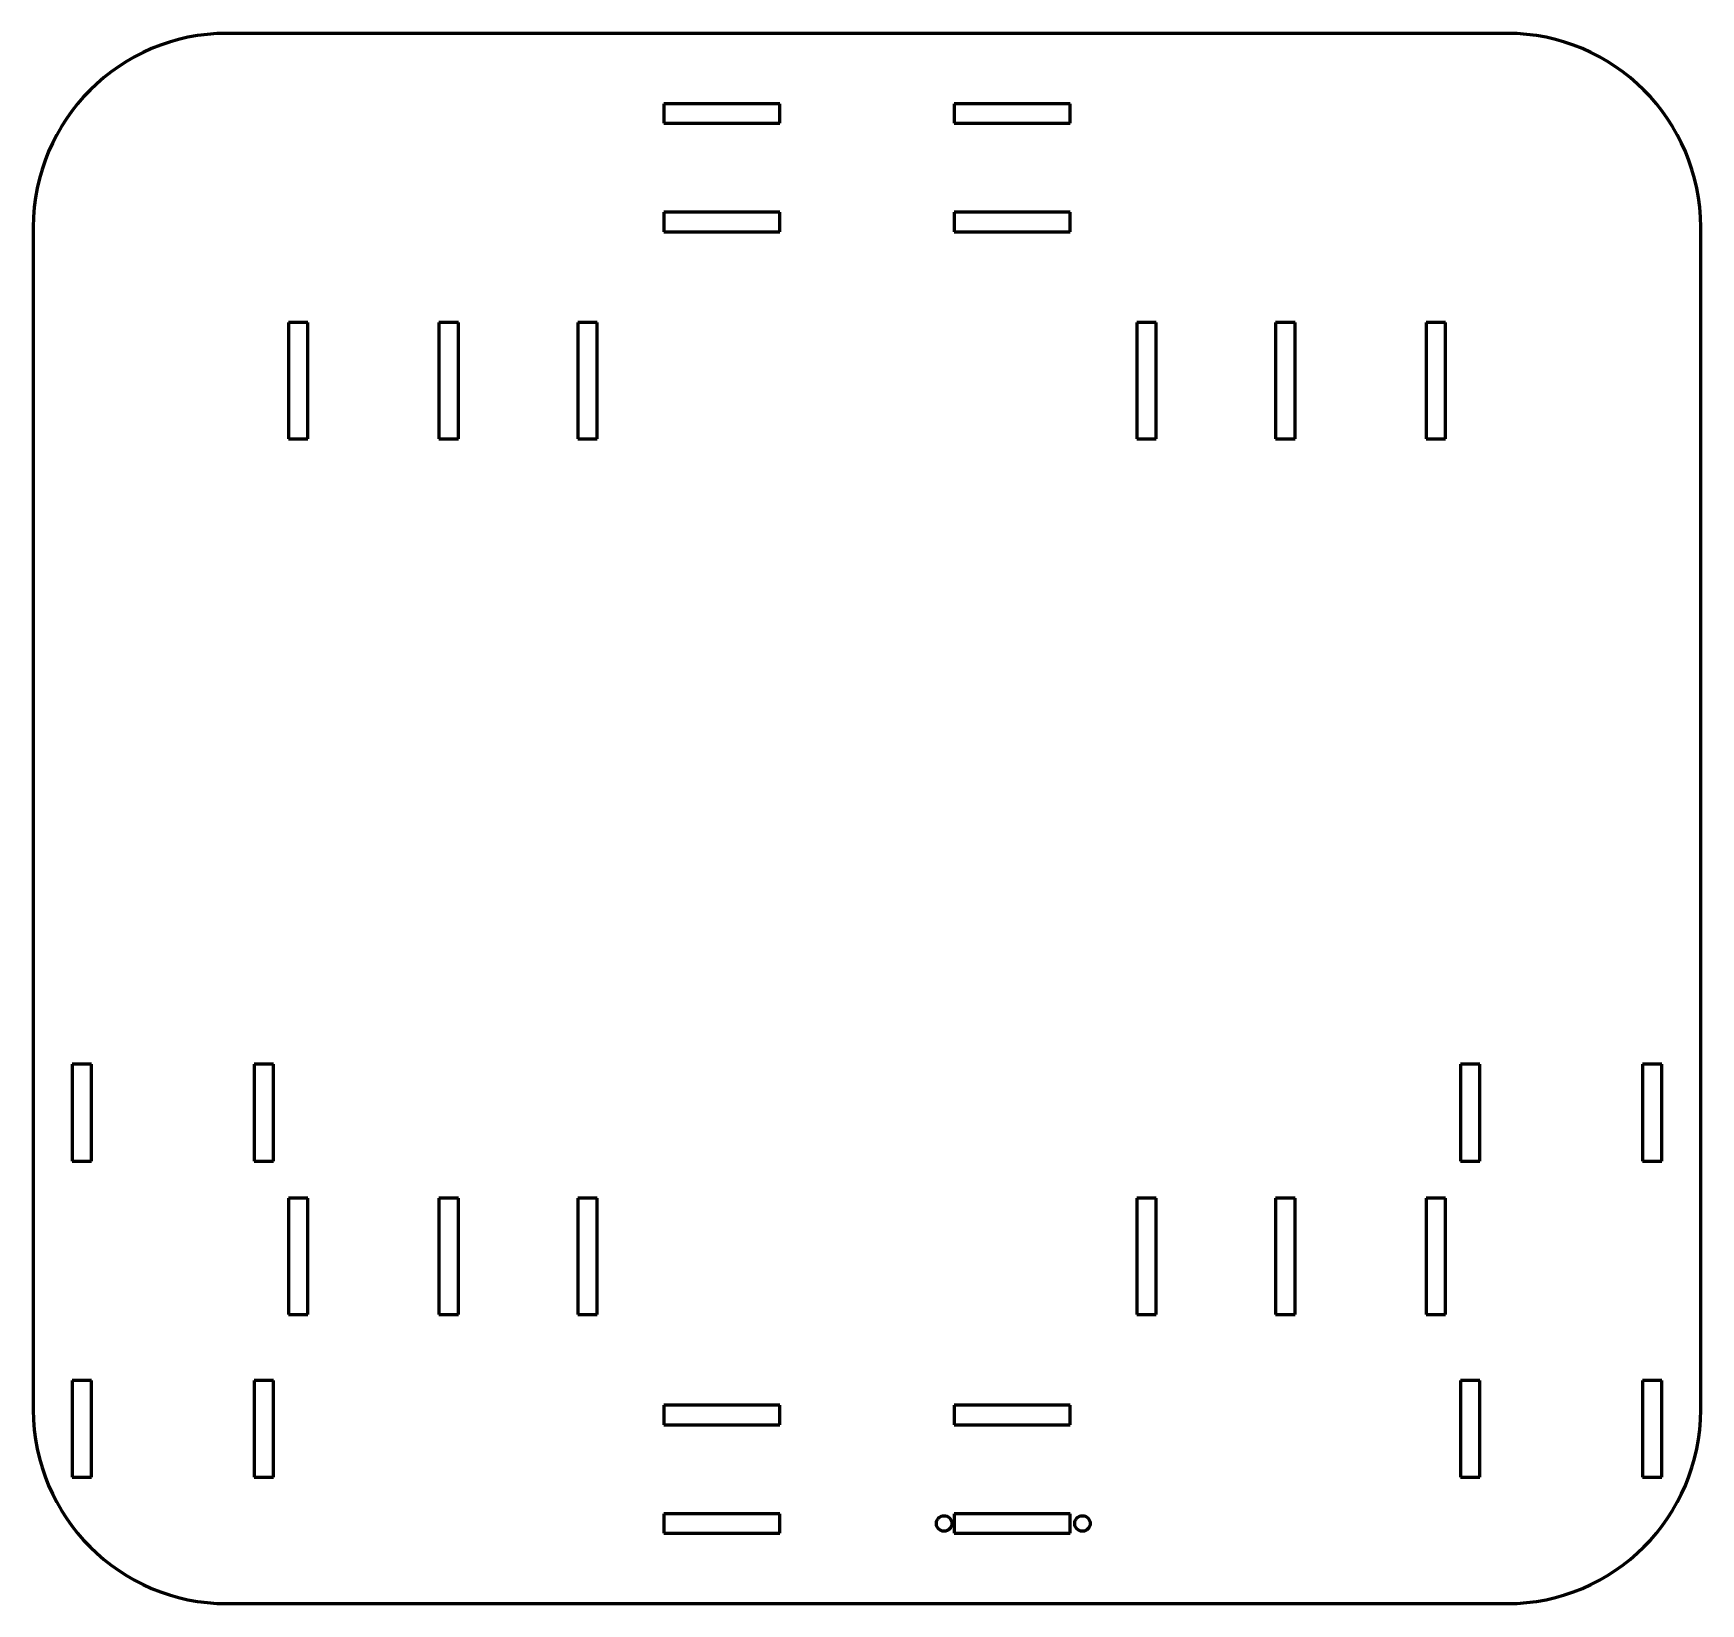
# Model space of a CAD drawing. Header units: millimetres. Extents: x -110 to 321, y 349 to 754.
import ezdxf

# ---------------------------------------------------------------- set-up
doc = ezdxf.new("R2010")
doc.units = ezdxf.units.MM
doc.linetypes.add('K5LT_BASIC', pattern=[0])
doc.layers.add('Системный слой (1)', color=252, linetype='Continuous', true_color=0x909090)

msp = doc.modelspace()

# ---------------------------------------------------------------- linework, layer by layer
at = {"layer": 'Системный слой (1)', "color": 150, "linetype": 'K5LT_BASIC', "lineweight": 60, "true_color": 0x0080ff}
for p, q in [((270.76, 754.17), (-59.8, 754.17)), ((52.98, 735.97), (52.98, 730.97)), ((82.98, 735.97), (52.98, 735.97)), ((82.98, 730.97), (82.98, 735.97)), ((157.98, 735.97), (127.98, 735.97)), ((127.98, 735.97), (127.98, 730.97)), ((157.98, 730.97), (157.98, 735.97)), ((52.98, 730.97), (82.98, 730.97)), ((127.98, 730.97), (157.98, 730.97)), ((82.98, 707.97), (52.98, 707.97)), ((52.98, 707.97), (52.98, 702.97)), ((82.98, 702.97), (82.98, 707.97)), ((157.98, 707.97), (127.98, 707.97)), ((127.98, 707.97), (127.98, 702.97)), ((157.98, 702.97), (157.98, 707.97)), ((-109.8, 704.17), (-109.8, 398.82)), ((52.98, 702.97), (82.98, 702.97)), ((127.98, 702.97), (157.98, 702.97)), ((320.76, 398.82), (320.76, 704.17)), ((-43.93, 679.5), (-43.93, 649.5)), ((-38.93, 679.5), (-43.93, 679.5)), ((-38.93, 649.5), (-38.93, 679.5)), ((-5.05, 679.5), (-5.05, 649.5)), ((-0.05, 679.5), (-5.05, 679.5)), ((-0.05, 649.5), (-0.05, 679.5)), ((30.77, 679.5), (30.77, 649.5)), ((35.77, 679.5), (30.77, 679.5)), ((35.77, 649.5), (35.77, 679.5)), ((175.19, 679.5), (175.19, 649.5)), ((180.19, 679.5), (175.19, 679.5)), ((180.19, 649.5), (180.19, 679.5)), ((216.01, 679.5), (211.01, 679.5)), ((211.01, 679.5), (211.01, 649.5)), ((216.01, 649.5), (216.01, 679.5)), ((249.89, 679.5), (249.89, 649.5)), ((254.89, 679.5), (249.89, 679.5)), ((254.89, 649.5), (254.89, 679.5)), ((-43.93, 649.5), (-38.93, 649.5)), ((-5.05, 649.5), (-0.05, 649.5)), ((30.77, 649.5), (35.77, 649.5)), ((175.19, 649.5), (180.19, 649.5)), ((211.01, 649.5), (216.01, 649.5)), ((249.89, 649.5), (254.89, 649.5)), ((-99.8, 488.08), (-99.8, 463.08)), ((-94.8, 488.08), (-99.8, 488.08)), ((-94.8, 463.08), (-94.8, 488.08)), ((-52.8, 488.08), (-52.8, 463.08)), ((-47.8, 488.08), (-52.8, 488.08)), ((-47.8, 463.08), (-47.8, 488.08)), ((263.76, 488.08), (258.76, 488.08)), ((258.76, 488.08), (258.76, 463.08)), ((263.76, 463.08), (263.76, 488.08)), ((310.76, 488.08), (305.76, 488.08)), ((305.76, 488.08), (305.76, 463.08)), ((310.76, 463.08), (310.76, 488.08)), ((-99.8, 463.08), (-94.8, 463.08)), ((-52.8, 463.08), (-47.8, 463.08)), ((258.76, 463.08), (263.76, 463.08)), ((305.76, 463.08), (310.76, 463.08)), ((-43.93, 453.5), (-43.93, 423.5)), ((-38.93, 453.5), (-43.93, 453.5)), ((-38.93, 423.5), (-38.93, 453.5)), ((-0.05, 453.5), (-5.05, 453.5)), ((-5.05, 453.5), (-5.05, 423.5)), ((-0.05, 423.5), (-0.05, 453.5)), ((35.77, 453.5), (30.77, 453.5)), ((30.77, 453.5), (30.77, 423.5)), ((35.77, 423.5), (35.77, 453.5)), ((180.19, 453.5), (175.19, 453.5)), ((175.19, 453.5), (175.19, 423.5)), ((180.19, 423.5), (180.19, 453.5)), ((211.01, 453.5), (211.01, 423.5)), ((216.01, 453.5), (211.01, 453.5)), ((216.01, 423.5), (216.01, 453.5)), ((249.89, 453.5), (249.89, 423.5)), ((254.89, 453.5), (249.89, 453.5)), ((254.89, 423.5), (254.89, 453.5)), ((-43.93, 423.5), (-38.93, 423.5)), ((-5.05, 423.5), (-0.05, 423.5)), ((30.77, 423.5), (35.77, 423.5)), ((175.19, 423.5), (180.19, 423.5)), ((211.01, 423.5), (216.01, 423.5)), ((249.89, 423.5), (254.89, 423.5)), ((-99.8, 406.46), (-99.8, 381.46)), ((-94.8, 406.46), (-99.8, 406.46)), ((-94.8, 381.46), (-94.8, 406.46)), ((-52.8, 406.46), (-52.8, 381.46)), ((-47.8, 406.46), (-52.8, 406.46)), ((-47.8, 381.46), (-47.8, 406.46)), ((258.76, 406.46), (258.76, 381.46)), ((263.76, 406.46), (258.76, 406.46)), ((263.76, 381.46), (263.76, 406.46)), ((310.76, 406.46), (305.76, 406.46)), ((305.76, 406.46), (305.76, 381.46)), ((310.76, 381.46), (310.76, 406.46)), ((82.98, 400.02), (52.98, 400.02)), ((52.98, 400.02), (52.98, 395.02)), ((82.98, 395.02), (82.98, 400.02)), ((127.98, 400.02), (127.98, 395.02)), ((157.98, 400.02), (127.98, 400.02)), ((157.98, 395.02), (157.98, 400.02)), ((52.98, 395.02), (82.98, 395.02)), ((127.98, 395.02), (157.98, 395.02)), ((-99.8, 381.46), (-94.8, 381.46)), ((-52.8, 381.46), (-47.8, 381.46)), ((258.76, 381.46), (263.76, 381.46)), ((305.76, 381.46), (310.76, 381.46)), ((52.98, 372.02), (52.98, 367.02)), ((82.98, 372.02), (52.98, 372.02)), ((82.98, 367.02), (82.98, 372.02)), ((157.98, 372.02), (127.98, 372.02)), ((127.98, 372.02), (127.98, 367.02)), ((157.98, 367.02), (157.98, 372.02)), ((52.98, 367.02), (82.98, 367.02)), ((127.98, 367.02), (157.98, 367.02)), ((-59.8, 348.82), (270.76, 348.82))]:
    msp.add_line(p, q, dxfattribs=at)
for centre in [(125.39, 369.52), (161.12, 369.52)]:
    msp.add_circle(centre, 2, dxfattribs=at)
for centre, start, end in [((-59.8, 704.17), 90, 180), ((270.76, 704.17), 0, 90), ((-59.8, 398.82), 180, 270), ((270.76, 398.82), 270, 0)]:
    msp.add_arc(centre, 50, start, end, dxfattribs=at)

doc.saveas('drawing.dxf')
